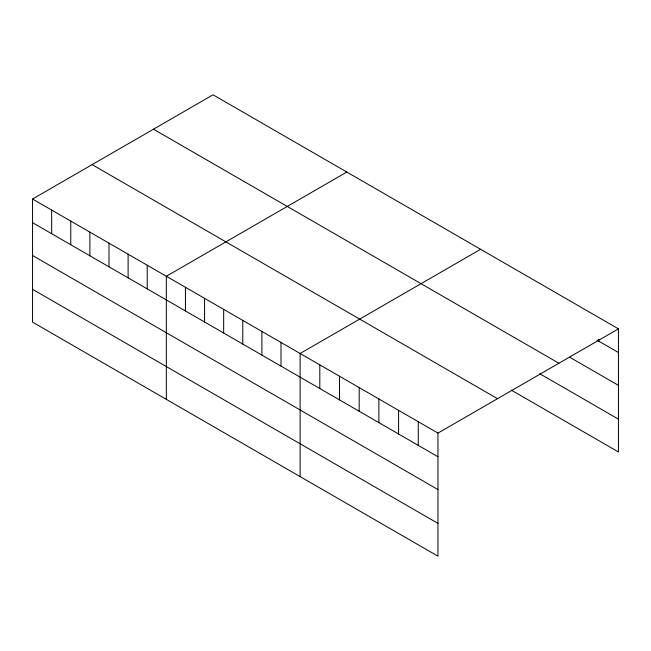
<?xml version="1.0" encoding="UTF-8"?>
<svg xmlns="http://www.w3.org/2000/svg" width="651" height="651" viewBox="0 0 651 651"><rect width="100%" height="100%" fill="white"/><g stroke="black" fill="none" stroke-linecap="round" stroke-linejoin="round"><path stroke-width="0.98" d="M32.55 199.019L437.96 433.078L437.96 556.19L32.55 322.131L32.55 199.019L213.04 94.81L618.45 328.869L618.45 451.981L511.434 390.201M346.828 172.051L166.339 276.252L166.339 399.372M480.609 249.292L300.119 353.493L300.119 476.613M437.96 433.078L618.45 328.869M597.048 340.172L618.45 352.533M569.649 357.179L618.45 385.351M153.481 129.199L558.892 363.258M539.687 373.69L618.45 419.163M92.108 164.63L497.519 398.689M32.55 222.675L437.96 456.742M32.55 255.493L437.96 489.56M32.55 289.313L437.96 523.371M598.757 339.187L598.757 341.165M418.267 421.71L418.267 445.365M398.575 410.342L398.575 433.997M378.882 398.965L378.882 422.629M359.189 387.597L359.189 411.261M339.505 376.229L339.505 399.893M319.812 364.861L319.812 388.525M281.004 342.459L281.004 366.122M261.897 331.424L261.897 355.088M242.782 320.39L242.782 344.053M223.667 309.355L223.667 333.019M204.56 298.321L204.56 321.985M185.445 287.286L185.445 310.95M147.224 265.217L147.224 288.881M128.109 254.183L128.109 277.847M109.002 243.149L109.002 266.812M89.887 232.114L89.887 255.778M70.772 221.08L70.772 244.743M51.665 210.045L51.665 233.709"/></g></svg>
